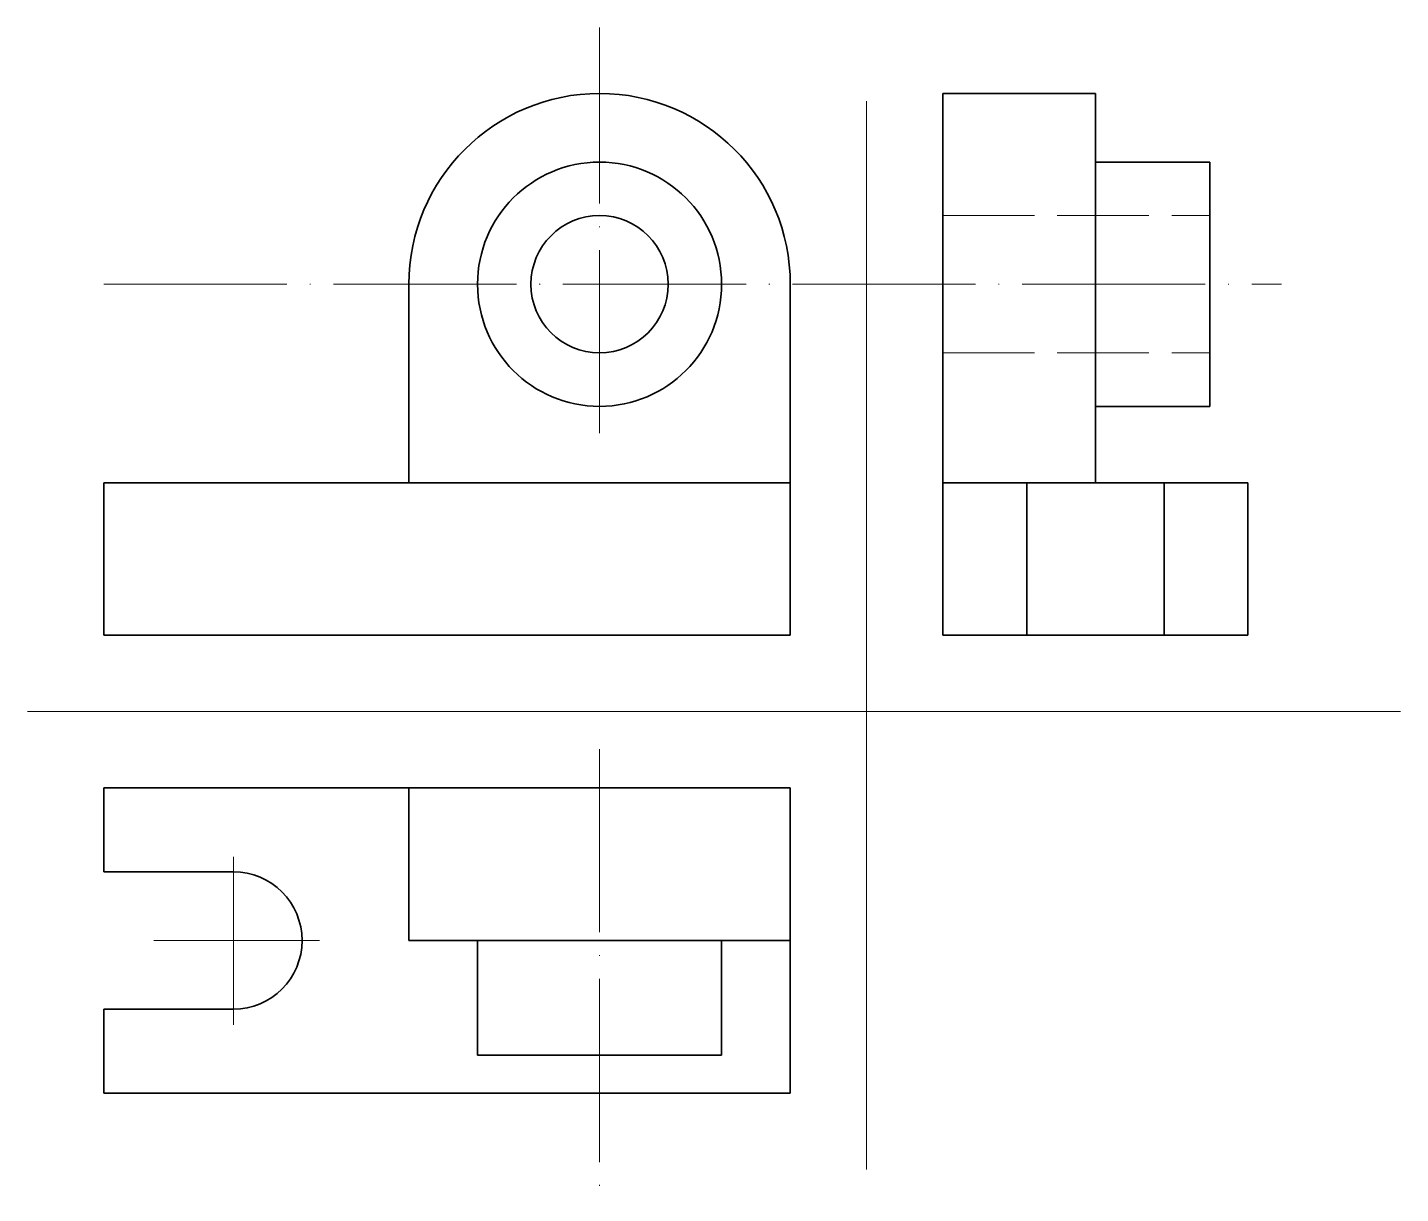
# Model space of a CAD drawing. Header units: millimetres. Extents: x 0 to 180, y -63 to 90.
import ezdxf

# ---------------------------------------------------------------- set-up
doc = ezdxf.new("R2010")
doc.units = ezdxf.units.MM
doc.linetypes.add('ACAD_ISO02W100', pattern=[15, 12, -3])
doc.linetypes.add('ACAD_ISO04W100', pattern=[30, 24, -3, 0, -3])
for name, color, linetype, lineweight in [('assisimmetira', 90, 'ACAD_ISO04W100', 18), ('grosso', 5, 'Continuous', 35), ('nascosti', 10, 'ACAD_ISO02W100', 18), ('terra', 7, 'Continuous', 18)]:
    doc.layers.add(name, color=color, linetype=linetype, lineweight=lineweight)

msp = doc.modelspace()

# ---------------------------------------------------------------- linework, layer by layer
at = {"layer": 'assisimmetira'}
for p, q in [((75, 36.47), (75, 89.65)), ((10, 56), (164.4, 56)), ((75, -4.92), (75, -63.15)), ((27, -19.05), (27, -41.05)), ((16.58, -30), (38.28, -30))]:
    msp.add_line(p, q, dxfattribs=at)
at = {"layer": 'grosso'}
for p, q in [((120, 30), (120, 81)), ((140, 81), (120, 81)), ((140, 30), (140, 81)), ((155, 72), (140, 72)), ((155, 40), (155, 72)), ((50, 56), (50, 30)), ((100, 56), (100, 30)), ((155, 40), (140, 40)), ((10, 10), (10, 30)), ((10, 30), (100, 30)), ((100, 30), (100, 10)), ((120, 30), (120, 10)), ((160, 30), (120, 30)), ((131, 30), (131, 10)), ((149, 30), (149, 10)), ((160, 10), (160, 30)), ((100, 10), (10, 10)), ((120, 10), (160, 10)), ((10, -10), (10, -21)), ((100, -10), (10, -10)), ((50, -10), (50, -30)), ((100, -50), (100, -10)), ((27, -21), (10, -21)), ((10, -21), (27, -21)), ((50, -30), (100, -30)), ((59, -30), (59, -45)), ((91, -30), (91, -45)), ((27, -39), (10, -39)), ((10, -39), (10, -50)), ((10, -39), (27, -39)), ((91, -45), (59, -45)), ((10, -50), (100, -50))]:
    msp.add_line(p, q, dxfattribs=at)
for radius in [16, 9]:
    msp.add_circle((75, 56), radius, dxfattribs=at)
for centre, radius, start, end in [((75, 56), 25, 0, 180), ((27, -30), 9, 270, 90)]:
    msp.add_arc(centre, radius, start, end, dxfattribs=at)
at = {"layer": 'nascosti'}
for p, q in [((120, 65), (155, 65)), ((120, 47), (155, 47))]:
    msp.add_line(p, q, dxfattribs=at)
at = {"layer": 'terra'}
for p, q in [((110, -60), (110, 80)), ((0, 0), (180, 0))]:
    msp.add_line(p, q, dxfattribs=at)

doc.saveas('drawing.dxf')
